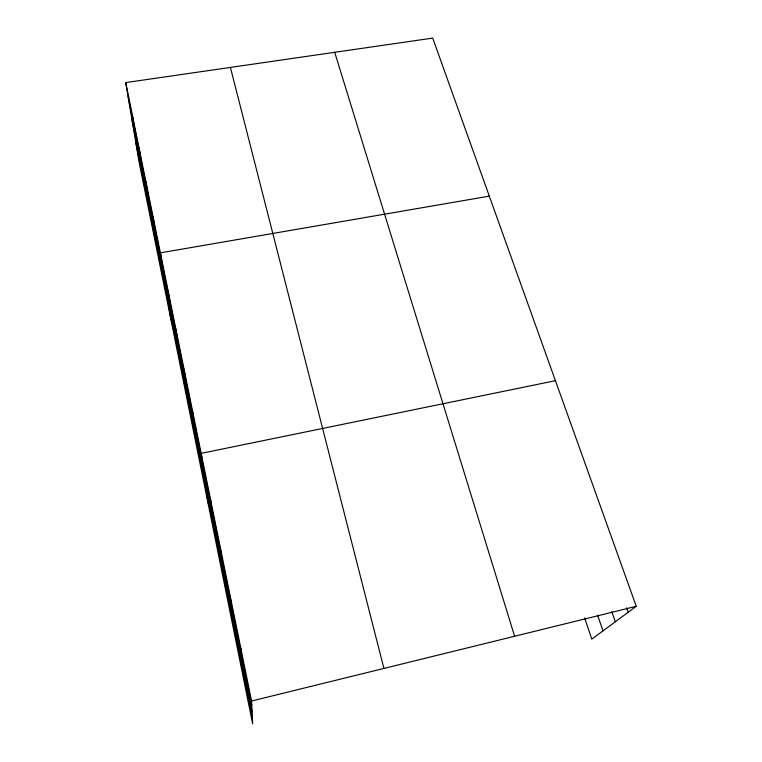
<?xml version="1.0" encoding="UTF-8"?>
<svg xmlns="http://www.w3.org/2000/svg" width="762" height="762" viewBox="0 0 762 762"><rect width="100%" height="100%" fill="white"/><g stroke="black" fill="none" stroke-linecap="round" stroke-linejoin="round"><path stroke-width="1.14" d="M125.749 82.591L251.546 701.021L252.651 723.9L139.113 162.144L125.749 82.591L432.702 38.1L636.251 606.304L591.798 639.147L584.683 618.011M251.546 701.021L636.251 606.304M555.431 380.686L201.168 453.371L207.978 502.844M489.318 196.129L160.382 252.851L171.031 320.069M626.621 607.838L628.193 612.257M611.81 611.638L615.334 621.763M597.637 615.248L602.99 630.879M334.708 52.302L514.617 636.251M230.4 67.418L383.924 668.426M128.13 96.764L251.746 705.202M131.969 119.615L252.07 711.832M135.693 141.808L252.374 718.175M132.245 114.557L134.55 128.368M138.951 147.514L141.17 160.944M145.866 181.518L147.99 194.52M153.01 216.608L155.029 229.162M167.992 290.293L169.793 301.819M175.87 328.993L177.536 339.957M184.013 369.037L185.547 379.371M192.443 410.47L193.824 420.138M210.493 499.205L211.55 507.349M220.17 546.783L221.037 554.05M230.219 596.208L230.886 602.523M240.678 647.576L241.116 652.872"/></g></svg>
